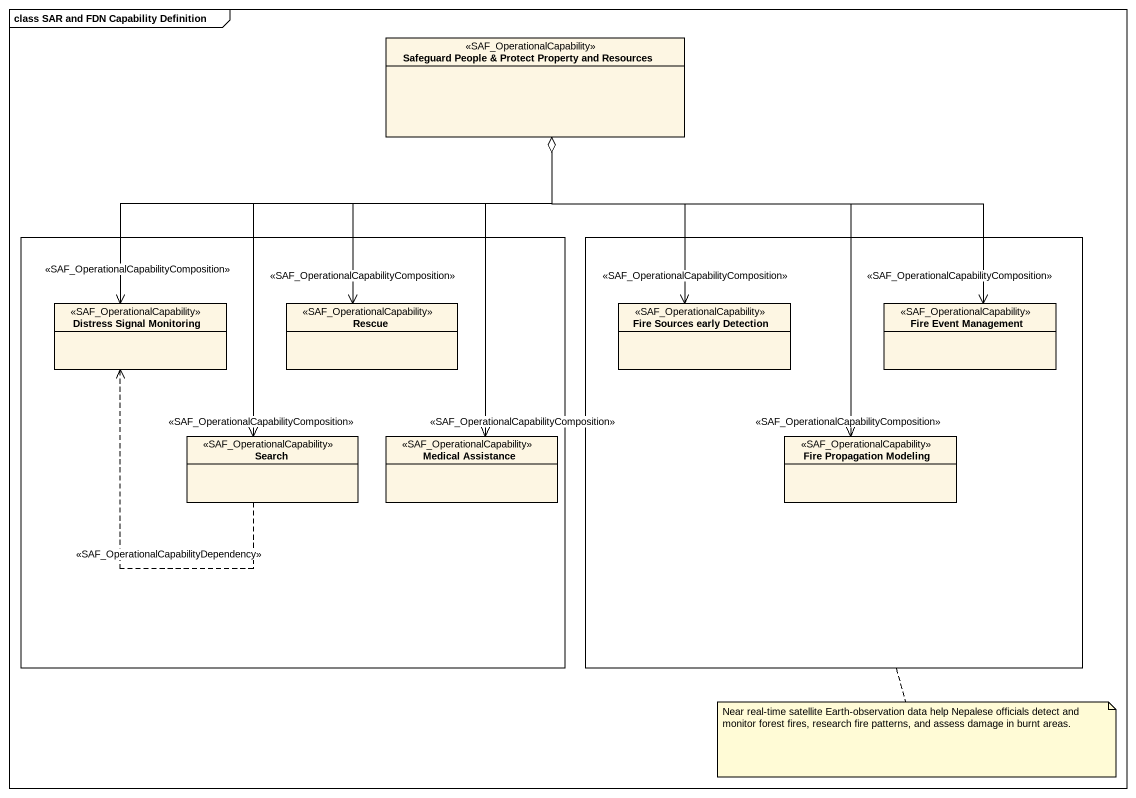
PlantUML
@startuml
mainframe class SAR and FDN Capability Definition
hide circle
hide empty members
class "Safeguard People & Protect Property and Resources" as Safeguard_People_Protect <<SAF_OperationalCapability>>
rectangle " " as rectangle1 {
  class "Distress Signal Monitoring" as Distress_Signal_Monitoring <<SAF_OperationalCapability>>
  class Rescue <<SAF_OperationalCapability>>
  class Search <<SAF_OperationalCapability>>
  class "Medical Assistance" as Medical_Assistance <<SAF_OperationalCapability>>
}
rectangle " " as rectangle2 {
  class "Fire Sources early Detection" as Fire_Sources_early_Detection <<SAF_OperationalCapability>>
  class "Fire Event Management" as Fire_Event_Management <<SAF_OperationalCapability>>
  class "Fire Propagation Modeling" as Fire_Propagation_Modeling <<SAF_OperationalCapability>>
}
Safeguard_People_Protect o--> Distress_Signal_Monitoring : <<SAF_OperationalCapabilityComposition>>
Safeguard_People_Protect o--> Rescue : <<SAF_OperationalCapabilityComposition>>
Safeguard_People_Protect o--> Fire_Sources_early_Detection : <<SAF_OperationalCapabilityComposition>>
Safeguard_People_Protect o-right-> Fire_Event_Management : <<SAF_OperationalCapabilityComposition>>
Safeguard_People_Protect o--> Search : <<SAF_OperationalCapabilityComposition>>
Safeguard_People_Protect o--> Medical_Assistance : <<SAF_OperationalCapabilityComposition>>
Safeguard_People_Protect o--> Fire_Propagation_Modeling : <<SAF_OperationalCapabilityComposition>>
Search .up.> Distress_Signal_Monitoring : <<SAF_OperationalCapabilityDependency>>
note bottom of rectangle2 : Near real-time satellite Earth-observation data help Nepalese officials detect and monitor forest fires, research fire patterns, and assess damage in burnt areas.
@enduml
